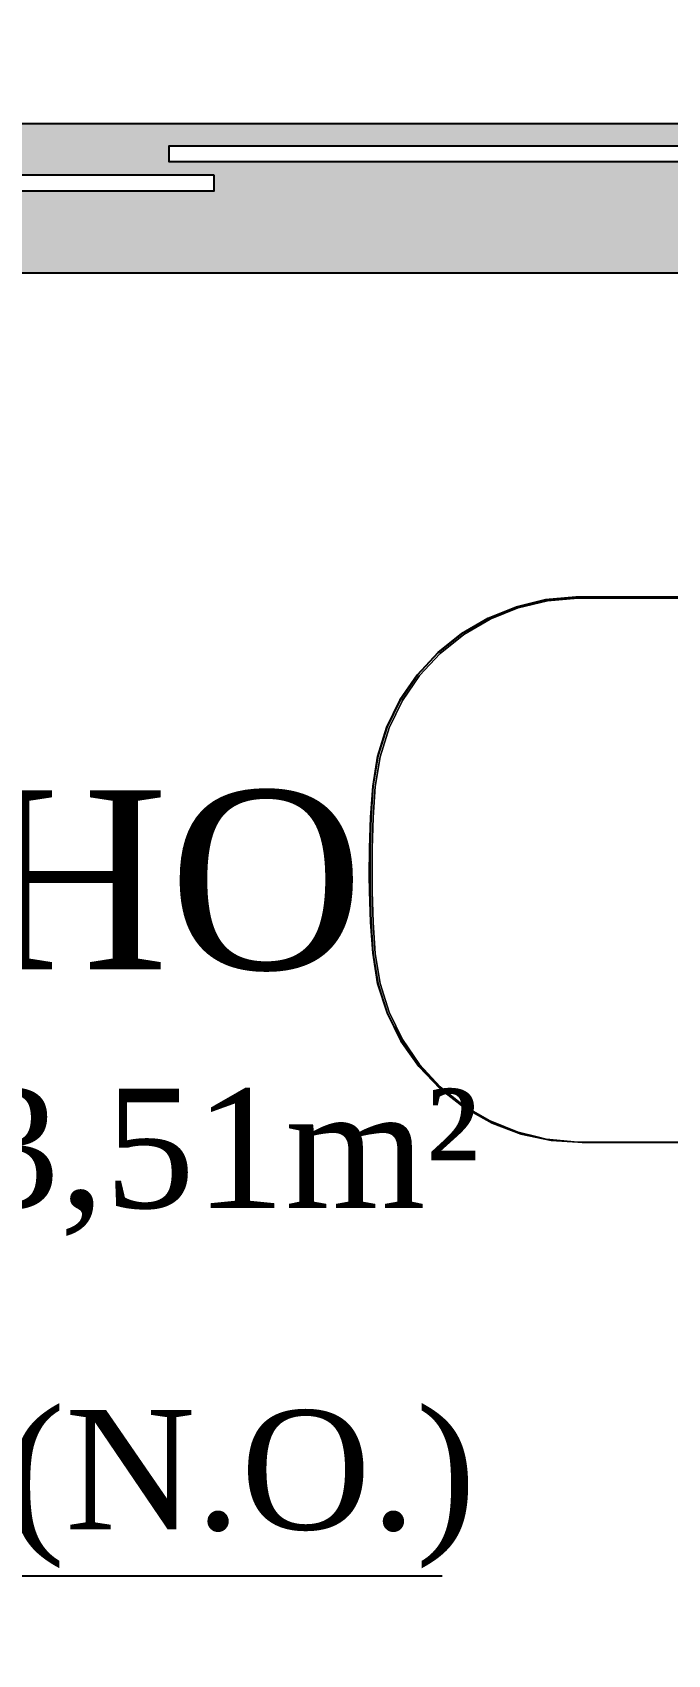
# Model space of a CAD drawing. Header units: millimetres. Extents: x 81693 to 98868, y 6565 to 11437.
# Drawn here: x 83335.1 to 83377.7, y 10723.1 to 10831.8 of the extents above; entities that cross this region are included whole.
import ezdxf

# ---------------------------------------------------------------- set-up
doc = ezdxf.new("R2010")
doc.units = ezdxf.units.MM
for name, color, linetype, lineweight in [('Cotas', 12, 'Continuous', 5), ('Moveis', 1, 'Continuous', 9), ('Parede Baixa', 5, 'Continuous', 50), ('Pisos Externos', 15, 'Continuous', 9)]:
    doc.layers.add(name, color=color, linetype=linetype, lineweight=lineweight)
for name, color, linetype in [('Hachuria - Moveis', 1, 'Continuous'), ('Piso', 55, 'Continuous'), ('PN010', 1, 'Continuous'), ('Portas-Cotas', 2, 'Continuous'), ('Texto', 2, 'Continuous')]:
    doc.layers.add(name, color=color, linetype=linetype)
doc.styles.add('Valéria', font='romantic.ttf', dxfattribs={"height": 10})
doc.dimstyles.new('Cota - 50', dxfattribs={"dimtxt": 10, "dimasz": 5, "dimexe": 10, "dimexo": 20, "dimgap": 5, "dimtad": 1, "dimtxsty": 'Valéria', "dimblk": 'DOT', "dimcen": 0, "dimclrd": 12, "dimclre": 12, "dimclrt": 2, "dimazin": 2, "dimtfac": 1, "dimtix": 1, "dimtmove": 0, "dimatfit": 3, "dimldrblk": 'DOT', "dimfxl": 1, "dimarcsym": 0})

# ---------------------------------------------------------------- blocks, each defined once
blk = doc.blocks.new('gg')
at = {"layer": 'Moveis'}
for p, q in [((49115.97, 7880.28), (49117.95, 7880.76)), ((49117.95, 7880.72), (49115.98, 7880.24)), ((49118.09, 7880.69), (49116.11, 7880.22)), ((49117.95, 7880.76), (49119.98, 7880.94)), ((49117.95, 7880.72), (49119.98, 7880.9)), ((49118.09, 7880.69), (49120.11, 7880.87)), ((49119.98, 7880.94), (49160.34, 7880.94)), ((49119.98, 7880.9), (49160.34, 7880.9)), ((49152.11, 7880.87), (49120.11, 7880.87)), ((49112.32, 7878.49), (49114.08, 7879.52)), ((49112.34, 7878.46), (49114.1, 7879.48)), ((49112.47, 7878.43), (49114.23, 7879.46)), ((49114.08, 7879.52), (49115.97, 7880.28)), ((49114.1, 7879.48), (49115.98, 7880.24)), ((49116.11, 7880.22), (49114.23, 7879.46)), ((49110.73, 7877.22), (49112.32, 7878.49)), ((49112.34, 7878.46), (49110.76, 7877.19)), ((49112.47, 7878.43), (49110.89, 7877.16)), ((49109.34, 7875.72), (49110.73, 7877.22)), ((49109.38, 7875.7), (49110.76, 7877.19)), ((49109.51, 7875.67), (49110.89, 7877.16)), ((49108.19, 7874.04), (49109.34, 7875.72)), ((49109.38, 7875.7), (49108.23, 7874.02)), ((49109.51, 7875.67), (49108.36, 7874)), ((49107.3, 7872.21), (49108.19, 7874.04)), ((49107.34, 7872.19), (49108.23, 7874.02)), ((49108.36, 7874), (49107.47, 7872.17)), ((49106.69, 7870.27), (49107.3, 7872.21)), ((49106.73, 7870.26), (49107.34, 7872.19)), ((49106.86, 7870.23), (49107.47, 7872.17)), ((49106.37, 7868.26), (49106.69, 7870.27)), ((49106.73, 7870.26), (49106.41, 7868.25)), ((49106.86, 7870.23), (49106.54, 7868.23)), ((49106.22, 7866.17), (49106.37, 7868.26)), ((49106.27, 7866.17), (49106.41, 7868.25)), ((49106.4, 7866.15), (49106.54, 7868.23)), ((49106.15, 7864.09), (49106.22, 7866.17)), ((49106.27, 7866.17), (49106.2, 7864.09)), ((49106.33, 7864.07), (49106.4, 7866.15)), ((49106.14, 7862.26), (49106.15, 7864.09)), ((49106.2, 7864.09), (49106.2, 7861.22)), ((49106.33, 7861.2), (49106.33, 7864.07)), ((49106.15, 7861.22), (49106.14, 7862.26)), ((49106.22, 7859.14), (49106.15, 7861.22)), ((49106.2, 7861.22), (49106.27, 7859.14)), ((49106.4, 7859.12), (49106.33, 7861.2)), ((49106.37, 7857.06), (49106.22, 7859.14)), ((49106.27, 7859.14), (49106.41, 7857.06)), ((49106.4, 7859.12), (49106.54, 7857.04)), ((49106.7, 7855.01), (49106.37, 7857.06)), ((49106.74, 7855.02), (49106.41, 7857.06)), ((49106.86, 7855.03), (49106.54, 7857.04)), ((49107.33, 7853.03), (49106.7, 7855.01)), ((49106.74, 7855.02), (49107.37, 7853.04)), ((49106.86, 7855.03), (49107.47, 7853.1)), ((49108.26, 7851.16), (49107.33, 7853.03)), ((49108.3, 7851.19), (49107.37, 7853.04)), ((49107.47, 7853.1), (49108.36, 7851.27)), ((49109.45, 7849.46), (49108.26, 7851.16)), ((49109.48, 7849.49), (49108.3, 7851.19)), ((49109.51, 7849.59), (49108.36, 7851.27)), ((49110.88, 7847.95), (49109.45, 7849.46)), ((49109.48, 7849.49), (49110.91, 7847.99)), ((49109.51, 7849.59), (49110.89, 7848.1)), ((49112.53, 7846.68), (49110.88, 7847.95)), ((49112.47, 7846.83), (49110.89, 7848.1)), ((49112.55, 7846.71), (49110.91, 7847.99)), ((49112.47, 7846.83), (49114.23, 7845.81)), ((49114.34, 7845.66), (49112.53, 7846.68)), ((49112.55, 7846.71), (49114.36, 7845.7)), ((49114.23, 7845.81), (49116.11, 7845.05)), ((49116.29, 7844.93), (49114.34, 7845.66)), ((49116.11, 7845.05), (49114.36, 7845.7)), ((49117.38, 7844.74), (49116.11, 7845.05)), ((49116.3, 7844.97), (49116.11, 7845.05)), ((49118.32, 7844.5), (49116.29, 7844.93)), ((49117.38, 7844.74), (49116.3, 7844.97)), ((49118.09, 7844.57), (49117.38, 7844.74)), ((49118.09, 7844.57), (49118.24, 7844.56)), ((49118.33, 7844.54), (49118.24, 7844.56)), ((49118.24, 7844.56), (49118.71, 7844.52)), ((49120.11, 7844.39), (49118.32, 7844.5)), ((49118.33, 7844.54), (49118.71, 7844.52)), ((49118.71, 7844.52), (49120.11, 7844.39)), ((49120.11, 7844.39), (49151.75, 7844.39)), ((49120.4, 7844.37), (49120.11, 7844.39)), ((49120.4, 7844.37), (49160.34, 7844.37))]:
    blk.add_line(p, q, dxfattribs=at)
for points, invisible_edges in [([(49109.32, 7901.11), (49109.34, 7875.72), (49108.19, 7874.04)], 13), ([(49109.32, 7901.11), (49109.34, 7875.72), (49108.19, 7874.04)], 13), ([(49109.32, 7901.11), (49109.34, 7875.72), (49108.19, 7874.04)], 13), ([(49109.32, 7901.11), (49109.34, 7875.72), (49108.19, 7874.04)], 13), ([(49109.32, 7901.11), (49109.34, 7875.72), (49108.19, 7874.04)], 13), ([(49109.34, 7875.72), (49109.75, 7901.11), (49110.73, 7877.22)], 3), ([(49109.34, 7875.72), (49109.75, 7901.11), (49110.73, 7877.22)], 3), ([(49109.34, 7875.72), (49109.75, 7901.11), (49110.73, 7877.22)], 3), ([(49109.34, 7875.72), (49109.75, 7901.11), (49110.73, 7877.22)], 3), ([(49109.34, 7875.72), (49109.75, 7901.11), (49110.73, 7877.22)], 3), ([(49110.73, 7877.22), (49111.25, 7901.51), (49112.32, 7878.49)], 3), ([(49110.73, 7877.22), (49111.25, 7901.51), (49112.32, 7878.49)], 3), ([(49110.73, 7877.22), (49111.25, 7901.51), (49112.32, 7878.49)], 3), ([(49110.73, 7877.22), (49111.25, 7901.51), (49112.32, 7878.49)], 3), ([(49110.73, 7877.22), (49111.25, 7901.51), (49112.32, 7878.49)], 3), ([(49111.25, 7901.55), (49117.95, 7880.76), (49115.97, 7880.28)], 13), ([(49111.25, 7901.55), (49115.97, 7880.28), (49114.08, 7879.52)], 13), ([(49111.25, 7901.55), (49114.08, 7879.52), (49112.32, 7878.49)], 13), ([(49111.25, 7901.55), (49117.95, 7880.76), (49115.97, 7880.28)], 13), ([(49111.25, 7901.55), (49115.97, 7880.28), (49114.08, 7879.52)], 13), ([(49111.25, 7901.55), (49114.08, 7879.52), (49112.32, 7878.49)], 13), ([(49111.25, 7901.55), (49117.95, 7880.76), (49115.97, 7880.28)], 13), ([(49111.25, 7901.55), (49115.97, 7880.28), (49114.08, 7879.52)], 13), ([(49111.25, 7901.55), (49114.08, 7879.52), (49112.32, 7878.49)], 13), ([(49111.25, 7901.55), (49117.95, 7880.76), (49115.97, 7880.28)], 13), ([(49111.25, 7901.55), (49115.97, 7880.28), (49114.08, 7879.52)], 13), ([(49111.25, 7901.55), (49114.08, 7879.52), (49112.32, 7878.49)], 13), ([(49111.25, 7901.55), (49117.95, 7880.76), (49115.97, 7880.28)], 13), ([(49111.25, 7901.55), (49115.97, 7880.28), (49114.08, 7879.52)], 13), ([(49111.25, 7901.55), (49114.08, 7879.52), (49112.32, 7878.49)], 13), ([(49118.63, 7901.12), (49119.98, 7880.94), (49117.95, 7880.76)], 13), ([(49118.63, 7901.12), (49119.98, 7880.94), (49117.95, 7880.76)], 13), ([(49118.63, 7901.12), (49119.98, 7880.94), (49117.95, 7880.76)], 13), ([(49118.63, 7901.12), (49119.98, 7880.94), (49117.95, 7880.76)], 13), ([(49118.63, 7901.12), (49119.98, 7880.94), (49117.95, 7880.76)], 13), ([(49106.08, 7900.91), (49106.15, 7864.09), (49106.14, 7862.26)], 13), ([(49106.08, 7900.91), (49106.15, 7864.09), (49106.14, 7862.26)], 13), ([(49106.08, 7900.91), (49106.15, 7864.09), (49106.14, 7862.26)], 13), ([(49106.08, 7900.91), (49106.15, 7864.09), (49106.14, 7862.26)], 13), ([(49106.08, 7900.91), (49106.15, 7864.09), (49106.14, 7862.26)], 13), ([(49106.16, 7900.9), (49106.22, 7866.17), (49106.15, 7864.09)], 13), ([(49106.16, 7900.9), (49106.22, 7866.17), (49106.15, 7864.09)], 13), ([(49106.16, 7900.9), (49106.22, 7866.17), (49106.15, 7864.09)], 13), ([(49106.16, 7900.9), (49106.22, 7866.17), (49106.15, 7864.09)], 13), ([(49106.16, 7900.9), (49106.22, 7866.17), (49106.15, 7864.09)], 13), ([(49106.31, 7900.88), (49106.37, 7868.26), (49106.22, 7866.17)], 13), ([(49106.31, 7900.88), (49106.37, 7868.26), (49106.22, 7866.17)], 13), ([(49106.31, 7900.88), (49106.37, 7868.26), (49106.22, 7866.17)], 13), ([(49106.31, 7900.88), (49106.37, 7868.26), (49106.22, 7866.17)], 13), ([(49106.31, 7900.88), (49106.37, 7868.26), (49106.22, 7866.17)], 13), ([(49106.62, 7900.84), (49106.69, 7870.27), (49106.37, 7868.26)], 13), ([(49106.62, 7900.84), (49106.69, 7870.27), (49106.37, 7868.26)], 13), ([(49106.62, 7900.84), (49106.69, 7870.27), (49106.37, 7868.26)], 13), ([(49106.62, 7900.84), (49106.69, 7870.27), (49106.37, 7868.26)], 13), ([(49106.62, 7900.84), (49106.69, 7870.27), (49106.37, 7868.26)], 13), ([(49107.24, 7900.79), (49107.3, 7872.21), (49106.69, 7870.27)], 13), ([(49107.24, 7900.79), (49107.3, 7872.21), (49106.69, 7870.27)], 13), ([(49107.24, 7900.79), (49107.3, 7872.21), (49106.69, 7870.27)], 13), ([(49107.24, 7900.79), (49107.3, 7872.21), (49106.69, 7870.27)], 13), ([(49107.24, 7900.79), (49107.3, 7872.21), (49106.69, 7870.27)], 13), ([(49108.16, 7900.76), (49108.19, 7874.04), (49107.3, 7872.21)], 13), ([(49108.16, 7900.76), (49108.19, 7874.04), (49107.3, 7872.21)], 13), ([(49108.16, 7900.76), (49108.19, 7874.04), (49107.3, 7872.21)], 13), ([(49108.16, 7900.76), (49108.19, 7874.04), (49107.3, 7872.21)], 13), ([(49108.16, 7900.76), (49108.19, 7874.04), (49107.3, 7872.21)], 13), ([(49159.24, 7882.05), (49160.34, 7880.94), (49119.98, 7880.94)], 13), ([(49159.24, 7882.05), (49160.34, 7880.94), (49119.98, 7880.94)], 13), ([(49159.24, 7882.05), (49160.34, 7880.94), (49119.98, 7880.94)], 13), ([(49159.24, 7882.05), (49160.34, 7880.94), (49119.98, 7880.94)], 13), ([(49159.24, 7882.05), (49160.34, 7880.94), (49119.98, 7880.94)], 13), ([(49117.95, 7880.76), (49115.98, 7880.24), (49115.97, 7880.28)], 3), ([(49117.95, 7880.76), (49117.95, 7880.72), (49115.98, 7880.24)], 13), ([(49117.95, 7880.72), (49116.11, 7880.22), (49115.98, 7880.24)], 3), ([(49117.95, 7880.72), (49118.09, 7880.69), (49116.11, 7880.22)], 13), ([(49118.09, 7880.69), (49118.09, 7844.57), (49116.11, 7880.22)], 3), ([(49119.98, 7880.94), (49119.98, 7880.9), (49117.95, 7880.72)], 13), ([(49119.98, 7880.94), (49117.95, 7880.72), (49117.95, 7880.76)], 3), ([(49119.98, 7880.9), (49118.09, 7880.69), (49117.95, 7880.72)], 3), ([(49119.98, 7880.9), (49120.11, 7880.87), (49118.09, 7880.69)], 13), ([(49120.11, 7880.87), (49120.11, 7844.39), (49118.09, 7880.69)], 3), ([(49118.09, 7880.69), (49120.11, 7844.39), (49118.71, 7844.52)], 13), ([(49118.09, 7880.69), (49118.71, 7844.52), (49118.24, 7844.56)], 13), ([(49118.09, 7880.69), (49118.24, 7844.56), (49118.09, 7844.57)], 13), ([(49160.34, 7880.94), (49119.98, 7880.9), (49119.98, 7880.94)], 3), ([(49160.34, 7880.9), (49152.11, 7880.87), (49119.98, 7880.9)], 3), ([(49119.98, 7880.9), (49152.11, 7880.87), (49120.11, 7880.87)], 13), ([(49152.11, 7880.87), (49151.99, 7844.57), (49120.11, 7880.87)], 3), ([(49120.11, 7880.87), (49151.99, 7844.57), (49151.78, 7844.42)], 13), ([(49120.11, 7880.87), (49151.78, 7844.42), (49151.75, 7844.39)], 13), ([(49120.11, 7880.87), (49151.75, 7844.39), (49120.11, 7844.39)], 13), ([(49114.08, 7879.52), (49112.34, 7878.46), (49112.32, 7878.49)], 3), ([(49114.08, 7879.52), (49114.1, 7879.48), (49112.34, 7878.46)], 13), ([(49114.1, 7879.48), (49112.47, 7878.43), (49112.34, 7878.46)], 3), ([(49114.1, 7879.48), (49114.23, 7879.46), (49112.47, 7878.43)], 13), ([(49114.23, 7879.46), (49114.23, 7845.81), (49112.47, 7878.43)], 3), ([(49115.97, 7880.28), (49114.1, 7879.48), (49114.08, 7879.52)], 3), ([(49115.97, 7880.28), (49115.98, 7880.24), (49114.1, 7879.48)], 13), ([(49115.98, 7880.24), (49114.23, 7879.46), (49114.1, 7879.48)], 3), ([(49115.98, 7880.24), (49116.11, 7880.22), (49114.23, 7879.46)], 13), ([(49116.11, 7880.22), (49116.11, 7845.05), (49114.23, 7879.46)], 3), ([(49114.23, 7879.46), (49116.11, 7845.05), (49114.23, 7845.81)], 13), ([(49116.11, 7880.22), (49118.09, 7844.57), (49117.38, 7844.74)], 13), ([(49116.11, 7880.22), (49117.38, 7844.74), (49116.11, 7845.05)], 13), ([(49112.32, 7878.49), (49110.76, 7877.19), (49110.73, 7877.22)], 3), ([(49112.32, 7878.49), (49112.34, 7878.46), (49110.76, 7877.19)], 13), ([(49112.34, 7878.46), (49110.89, 7877.16), (49110.76, 7877.19)], 3), ([(49112.34, 7878.46), (49112.47, 7878.43), (49110.89, 7877.16)], 13), ([(49112.47, 7878.43), (49112.47, 7846.83), (49110.89, 7877.16)], 3), ([(49112.47, 7878.43), (49114.23, 7845.81), (49112.47, 7846.83)], 13), ([(49110.73, 7877.22), (49109.38, 7875.7), (49109.34, 7875.72)], 3), ([(49110.73, 7877.22), (49110.76, 7877.19), (49109.38, 7875.7)], 13), ([(49110.76, 7877.19), (49109.51, 7875.67), (49109.38, 7875.7)], 3), ([(49110.76, 7877.19), (49110.89, 7877.16), (49109.51, 7875.67)], 13), ([(49110.89, 7877.16), (49110.89, 7848.1), (49109.51, 7875.67)], 3), ([(49110.89, 7877.16), (49112.47, 7846.83), (49110.89, 7848.1)], 13), ([(49109.34, 7875.72), (49108.23, 7874.02), (49108.19, 7874.04)], 3), ([(49109.34, 7875.72), (49109.38, 7875.7), (49108.23, 7874.02)], 13), ([(49109.38, 7875.7), (49108.36, 7874), (49108.23, 7874.02)], 3), ([(49109.38, 7875.7), (49109.51, 7875.67), (49108.36, 7874)], 13), ([(49109.51, 7875.67), (49109.51, 7849.59), (49108.36, 7874)], 3), ([(49109.51, 7875.67), (49110.89, 7848.1), (49109.51, 7849.59)], 13), ([(49108.19, 7874.04), (49107.34, 7872.19), (49107.3, 7872.21)], 3), ([(49108.19, 7874.04), (49108.23, 7874.02), (49107.34, 7872.19)], 13), ([(49108.23, 7874.02), (49107.47, 7872.17), (49107.34, 7872.19)], 3), ([(49108.23, 7874.02), (49108.36, 7874), (49107.47, 7872.17)], 13), ([(49108.36, 7874), (49108.36, 7851.27), (49107.47, 7872.17)], 3), ([(49108.36, 7874), (49109.51, 7849.59), (49108.36, 7851.27)], 13), ([(49107.3, 7872.21), (49106.73, 7870.26), (49106.69, 7870.27)], 3), ([(49107.3, 7872.21), (49107.34, 7872.19), (49106.73, 7870.26)], 13), ([(49107.34, 7872.19), (49106.86, 7870.23), (49106.73, 7870.26)], 3), ([(49107.34, 7872.19), (49107.47, 7872.17), (49106.86, 7870.23)], 13), ([(49107.47, 7872.17), (49107.47, 7853.1), (49106.86, 7870.23)], 3), ([(49107.47, 7872.17), (49108.36, 7851.27), (49107.47, 7853.1)], 13), ([(49106.69, 7870.27), (49106.41, 7868.25), (49106.37, 7868.26)], 3), ([(49106.69, 7870.27), (49106.73, 7870.26), (49106.41, 7868.25)], 13), ([(49106.73, 7870.26), (49106.54, 7868.23), (49106.41, 7868.25)], 3), ([(49106.73, 7870.26), (49106.86, 7870.23), (49106.54, 7868.23)], 13), ([(49106.86, 7870.23), (49106.86, 7855.03), (49106.54, 7868.23)], 3), ([(49106.86, 7870.23), (49107.47, 7853.1), (49106.86, 7855.03)], 13), ([(49106.37, 7868.26), (49106.27, 7866.17), (49106.22, 7866.17)], 3), ([(49106.37, 7868.26), (49106.41, 7868.25), (49106.27, 7866.17)], 13), ([(49106.41, 7868.25), (49106.4, 7866.15), (49106.27, 7866.17)], 3), ([(49106.41, 7868.25), (49106.54, 7868.23), (49106.4, 7866.15)], 13), ([(49106.54, 7868.23), (49106.54, 7857.04), (49106.4, 7866.15)], 3), ([(49106.54, 7868.23), (49106.86, 7855.03), (49106.54, 7857.04)], 13), ([(49106.22, 7866.17), (49106.2, 7864.09), (49106.15, 7864.09)], 3), ([(49106.22, 7866.17), (49106.27, 7866.17), (49106.2, 7864.09)], 13), ([(49106.27, 7866.17), (49106.27, 7859.14), (49106.2, 7864.09)], 3), ([(49106.27, 7866.17), (49106.4, 7866.15), (49106.33, 7864.07)], 13), ([(49106.4, 7866.15), (49106.4, 7859.12), (49106.33, 7861.2)], 13), ([(49106.4, 7866.15), (49106.33, 7861.2), (49106.33, 7864.07)], 1), ([(49106.4, 7866.15), (49106.54, 7857.04), (49106.4, 7859.12)], 13), ([(49106.15, 7864.09), (49106.15, 7861.22), (49106.14, 7862.26)], 1), ([(49106.15, 7864.09), (49106.2, 7864.09), (49106.2, 7861.22)], 13), ([(49106.2, 7864.09), (49106.27, 7859.14), (49106.2, 7861.22)], 1), ([(49106.33, 7861.2), (49106.27, 7859.14), (49106.33, 7864.07)], 3), ([(49106.15, 7861.22), (49085.74, 7812.05), (49106.14, 7862.26)], 3), ([(49106.15, 7861.22), (49085.74, 7812.05), (49106.14, 7862.26)], 3), ([(49106.15, 7861.22), (49085.74, 7812.05), (49106.14, 7862.26)], 3), ([(49106.15, 7861.22), (49085.74, 7812.05), (49106.14, 7862.26)], 3), ([(49106.15, 7861.22), (49085.74, 7812.05), (49106.14, 7862.26)], 3), ([(49106.22, 7859.14), (49085.74, 7812.05), (49106.15, 7861.22)], 3), ([(49106.22, 7859.14), (49085.74, 7812.05), (49106.15, 7861.22)], 3), ([(49106.22, 7859.14), (49085.74, 7812.05), (49106.15, 7861.22)], 3), ([(49106.22, 7859.14), (49085.74, 7812.05), (49106.15, 7861.22)], 3), ([(49106.22, 7859.14), (49085.74, 7812.05), (49106.15, 7861.22)], 3), ([(49106.2, 7861.22), (49106.22, 7859.14), (49106.15, 7861.22)], 13), ([(49106.27, 7859.14), (49106.22, 7859.14), (49106.2, 7861.22)], 3), ([(49106.4, 7859.12), (49106.27, 7859.14), (49106.33, 7861.2)], 3), ([(49106.37, 7857.06), (49085.74, 7812.05), (49106.22, 7859.14)], 3), ([(49106.37, 7857.06), (49085.74, 7812.05), (49106.22, 7859.14)], 3), ([(49106.37, 7857.06), (49085.74, 7812.05), (49106.22, 7859.14)], 3), ([(49106.37, 7857.06), (49085.74, 7812.05), (49106.22, 7859.14)], 3), ([(49106.37, 7857.06), (49085.74, 7812.05), (49106.22, 7859.14)], 3), ([(49106.27, 7859.14), (49106.37, 7857.06), (49106.22, 7859.14)], 13), ([(49106.41, 7857.06), (49106.37, 7857.06), (49106.27, 7859.14)], 3), ([(49106.4, 7859.12), (49106.41, 7857.06), (49106.27, 7859.14)], 13), ([(49106.54, 7857.04), (49106.41, 7857.06), (49106.4, 7859.12)], 3), ([(49106.7, 7855.01), (49085.74, 7812.05), (49106.37, 7857.06)], 3), ([(49106.7, 7855.01), (49085.74, 7812.05), (49106.37, 7857.06)], 3), ([(49106.7, 7855.01), (49085.74, 7812.05), (49106.37, 7857.06)], 3), ([(49106.7, 7855.01), (49085.74, 7812.05), (49106.37, 7857.06)], 3), ([(49106.7, 7855.01), (49085.74, 7812.05), (49106.37, 7857.06)], 3), ([(49106.41, 7857.06), (49106.7, 7855.01), (49106.37, 7857.06)], 13), ([(49106.74, 7855.02), (49106.7, 7855.01), (49106.41, 7857.06)], 3), ([(49106.54, 7857.04), (49106.74, 7855.02), (49106.41, 7857.06)], 13), ([(49106.86, 7855.03), (49106.74, 7855.02), (49106.54, 7857.04)], 3), ([(49107.33, 7853.03), (49085.74, 7812.05), (49106.7, 7855.01)], 3), ([(49107.33, 7853.03), (49085.74, 7812.05), (49106.7, 7855.01)], 3), ([(49107.33, 7853.03), (49085.74, 7812.05), (49106.7, 7855.01)], 3), ([(49107.33, 7853.03), (49085.74, 7812.05), (49106.7, 7855.01)], 3), ([(49107.33, 7853.03), (49085.74, 7812.05), (49106.7, 7855.01)], 3), ([(49106.74, 7855.02), (49107.33, 7853.03), (49106.7, 7855.01)], 13), ([(49106.86, 7855.03), (49107.37, 7853.04), (49106.74, 7855.02)], 13), ([(49107.37, 7853.04), (49107.33, 7853.03), (49106.74, 7855.02)], 3), ([(49107.47, 7853.1), (49107.37, 7853.04), (49106.86, 7855.03)], 3), ([(49108.26, 7851.16), (49085.74, 7812.05), (49107.33, 7853.03)], 3), ([(49108.26, 7851.16), (49085.74, 7812.05), (49107.33, 7853.03)], 3), ([(49108.26, 7851.16), (49085.74, 7812.05), (49107.33, 7853.03)], 3), ([(49108.26, 7851.16), (49085.74, 7812.05), (49107.33, 7853.03)], 3), ([(49108.26, 7851.16), (49085.74, 7812.05), (49107.33, 7853.03)], 3), ([(49107.37, 7853.04), (49108.26, 7851.16), (49107.33, 7853.03)], 13), ([(49107.47, 7853.1), (49108.3, 7851.19), (49107.37, 7853.04)], 13), ([(49108.3, 7851.19), (49108.26, 7851.16), (49107.37, 7853.04)], 3), ([(49108.36, 7851.27), (49108.3, 7851.19), (49107.47, 7853.1)], 3), ([(49109.45, 7849.46), (49085.74, 7812.05), (49108.26, 7851.16)], 3), ([(49109.45, 7849.46), (49085.74, 7812.05), (49108.26, 7851.16)], 3), ([(49109.45, 7849.46), (49085.74, 7812.05), (49108.26, 7851.16)], 3), ([(49109.45, 7849.46), (49085.74, 7812.05), (49108.26, 7851.16)], 3), ([(49109.45, 7849.46), (49085.74, 7812.05), (49108.26, 7851.16)], 3), ([(49108.3, 7851.19), (49109.45, 7849.46), (49108.26, 7851.16)], 13), ([(49108.36, 7851.27), (49109.48, 7849.49), (49108.3, 7851.19)], 13), ([(49109.48, 7849.49), (49109.45, 7849.46), (49108.3, 7851.19)], 3), ([(49109.51, 7849.59), (49109.48, 7849.49), (49108.36, 7851.27)], 3), ([(49110.88, 7847.95), (49085.74, 7812.05), (49109.45, 7849.46)], 3), ([(49110.88, 7847.95), (49085.74, 7812.05), (49109.45, 7849.46)], 3), ([(49110.88, 7847.95), (49085.74, 7812.05), (49109.45, 7849.46)], 3), ([(49110.88, 7847.95), (49085.74, 7812.05), (49109.45, 7849.46)], 3), ([(49110.88, 7847.95), (49085.74, 7812.05), (49109.45, 7849.46)], 3), ([(49109.48, 7849.49), (49110.88, 7847.95), (49109.45, 7849.46)], 13), ([(49110.89, 7848.1), (49109.48, 7849.49), (49109.51, 7849.59)], 3), ([(49110.91, 7847.99), (49110.88, 7847.95), (49109.48, 7849.49)], 3), ([(49110.89, 7848.1), (49110.91, 7847.99), (49109.48, 7849.49)], 13), ([(49112.53, 7846.68), (49085.74, 7812.05), (49110.88, 7847.95)], 3), ([(49112.53, 7846.68), (49085.74, 7812.05), (49110.88, 7847.95)], 3), ([(49112.53, 7846.68), (49085.74, 7812.05), (49110.88, 7847.95)], 3), ([(49112.53, 7846.68), (49085.74, 7812.05), (49110.88, 7847.95)], 3), ([(49112.53, 7846.68), (49085.74, 7812.05), (49110.88, 7847.95)], 3), ([(49110.91, 7847.99), (49112.53, 7846.68), (49110.88, 7847.95)], 13), ([(49112.47, 7846.83), (49110.91, 7847.99), (49110.89, 7848.1)], 3), ([(49112.55, 7846.71), (49112.53, 7846.68), (49110.91, 7847.99)], 3), ([(49112.47, 7846.83), (49112.55, 7846.71), (49110.91, 7847.99)], 13), ([(49114.34, 7845.66), (49085.74, 7812.05), (49112.53, 7846.68)], 3), ([(49114.34, 7845.66), (49085.74, 7812.05), (49112.53, 7846.68)], 3), ([(49114.34, 7845.66), (49085.74, 7812.05), (49112.53, 7846.68)], 3), ([(49114.34, 7845.66), (49085.74, 7812.05), (49112.53, 7846.68)], 3), ([(49114.34, 7845.66), (49085.74, 7812.05), (49112.53, 7846.68)], 3), ([(49114.23, 7845.81), (49112.55, 7846.71), (49112.47, 7846.83)], 3), ([(49112.55, 7846.71), (49114.34, 7845.66), (49112.53, 7846.68)], 13), ([(49114.36, 7845.7), (49114.34, 7845.66), (49112.55, 7846.71)], 3), ([(49114.23, 7845.81), (49114.36, 7845.7), (49112.55, 7846.71)], 13), ([(49116.29, 7844.93), (49085.74, 7812.05), (49114.34, 7845.66)], 3), ([(49116.29, 7844.93), (49085.74, 7812.05), (49114.34, 7845.66)], 3), ([(49116.29, 7844.93), (49085.74, 7812.05), (49114.34, 7845.66)], 3), ([(49116.29, 7844.93), (49085.74, 7812.05), (49114.34, 7845.66)], 3), ([(49116.29, 7844.93), (49085.74, 7812.05), (49114.34, 7845.66)], 3), ([(49114.36, 7845.7), (49114.23, 7845.81), (49116.11, 7845.05)], 1), ([(49116.11, 7845.05), (49114.34, 7845.66), (49114.36, 7845.7)], 3), ([(49116.11, 7845.05), (49116.29, 7844.93), (49114.34, 7845.66)], 13), ([(49118.32, 7844.5), (49085.74, 7812.05), (49116.29, 7844.93)], 3), ([(49118.32, 7844.5), (49085.74, 7812.05), (49116.29, 7844.93)], 3), ([(49118.32, 7844.5), (49085.74, 7812.05), (49116.29, 7844.93)], 3), ([(49118.32, 7844.5), (49085.74, 7812.05), (49116.29, 7844.93)], 3), ([(49118.32, 7844.5), (49085.74, 7812.05), (49116.29, 7844.93)], 3), ([(49120.11, 7844.39), (49085.74, 7812.05), (49118.32, 7844.5)], 3), ([(49120.11, 7844.39), (49085.74, 7812.05), (49118.32, 7844.5)], 3), ([(49120.11, 7844.39), (49085.74, 7812.05), (49118.32, 7844.5)], 3), ([(49120.11, 7844.39), (49085.74, 7812.05), (49118.32, 7844.5)], 3), ([(49120.11, 7844.39), (49085.74, 7812.05), (49118.32, 7844.5)], 3), ([(49116.3, 7844.97), (49116.29, 7844.93), (49116.11, 7845.05)], 3), ([(49117.38, 7844.74), (49116.29, 7844.93), (49116.3, 7844.97)], 3), ([(49118.09, 7844.57), (49118.32, 7844.5), (49116.29, 7844.93)], 13), ([(49118.09, 7844.57), (49116.29, 7844.93), (49117.38, 7844.74)], 3), ([(49118.24, 7844.56), (49118.32, 7844.5), (49118.09, 7844.57)], 3), ([(49118.33, 7844.54), (49118.32, 7844.5), (49118.24, 7844.56)], 3), ([(49118.71, 7844.52), (49118.32, 7844.5), (49118.33, 7844.54)], 3), ([(49118.32, 7844.5), (49118.71, 7844.52), (49120.11, 7844.39)], 1), ([(49120.4, 7844.37), (49085.74, 7812.05), (49120.11, 7844.39)], 3), ([(49120.4, 7844.37), (49085.74, 7812.05), (49120.11, 7844.39)], 3), ([(49120.4, 7844.37), (49085.74, 7812.05), (49120.11, 7844.39)], 3), ([(49120.4, 7844.37), (49085.74, 7812.05), (49120.11, 7844.39)], 3), ([(49120.4, 7844.37), (49085.74, 7812.05), (49120.11, 7844.39)], 3), ([(49160.34, 7844.37), (49085.74, 7812.05), (49120.4, 7844.37)], 3), ([(49160.34, 7844.37), (49085.74, 7812.05), (49120.4, 7844.37)], 3), ([(49160.34, 7844.37), (49085.74, 7812.05), (49120.4, 7844.37)], 3), ([(49160.34, 7844.37), (49085.74, 7812.05), (49120.4, 7844.37)], 3), ([(49160.34, 7844.37), (49085.74, 7812.05), (49120.4, 7844.37)], 3), ([(49151.75, 7844.39), (49120.4, 7844.37), (49120.11, 7844.39)], 1), ([(49151.75, 7844.39), (49160.34, 7844.37), (49120.4, 7844.37)], 13)]:
    blk.add_3dface(points, dxfattribs=dict(at, invisible_edges=invisible_edges))
blk.add_3dface([(49116.11, 7845.05), (49117.38, 7844.74), (49116.3, 7844.97)], dxfattribs=at)
blk = doc.blocks.new('u')
at = {"layer": 'Moveis', "invisible_edges": 3}
for points in [[(12556.06, 3322.43), (12633.55, 3335.55), (12556.09, 3322.4)], [(12556.06, 3322.43), (12633.55, 3335.55), (12556.09, 3322.4)], [(12556.06, 3322.43), (12633.55, 3335.55), (12556.09, 3322.4)], [(12556.06, 3322.43), (12633.55, 3335.55), (12556.09, 3322.4)], [(12556.06, 3322.43), (12633.55, 3335.55), (12556.09, 3322.4)], [(12556.09, 3322.4), (12633.55, 3335.55), (12556.23, 3322.31)], [(12556.09, 3322.4), (12633.55, 3335.55), (12556.23, 3322.31)], [(12556.09, 3322.4), (12633.55, 3335.55), (12556.23, 3322.31)], [(12556.09, 3322.4), (12633.55, 3335.55), (12556.23, 3322.31)], [(12556.09, 3322.4), (12633.55, 3335.55), (12556.23, 3322.31)], [(12556.23, 3322.31), (12633.55, 3335.55), (12556.26, 3322.28)], [(12556.23, 3322.31), (12633.55, 3335.55), (12556.26, 3322.28)], [(12556.23, 3322.31), (12633.55, 3335.55), (12556.26, 3322.28)], [(12556.23, 3322.31), (12633.55, 3335.55), (12556.26, 3322.28)], [(12556.23, 3322.31), (12633.55, 3335.55), (12556.26, 3322.28)], [(12556.26, 3322.28), (12633.55, 3335.55), (12556.36, 3322.19)], [(12556.26, 3322.28), (12633.55, 3335.55), (12556.36, 3322.19)], [(12556.26, 3322.28), (12633.55, 3335.55), (12556.36, 3322.19)], [(12556.26, 3322.28), (12633.55, 3335.55), (12556.36, 3322.19)], [(12556.26, 3322.28), (12633.55, 3335.55), (12556.36, 3322.19)], [(12556.36, 3322.19), (12633.55, 3335.55), (12556.38, 3322.17)], [(12556.36, 3322.19), (12633.55, 3335.55), (12556.38, 3322.17)], [(12556.36, 3322.19), (12633.55, 3335.55), (12556.38, 3322.17)], [(12556.36, 3322.19), (12633.55, 3335.55), (12556.38, 3322.17)], [(12556.36, 3322.19), (12633.55, 3335.55), (12556.38, 3322.17)], [(12556.38, 3322.17), (12633.55, 3335.55), (12556.49, 3322.03)], [(12556.38, 3322.17), (12633.55, 3335.55), (12556.49, 3322.03)], [(12556.38, 3322.17), (12633.55, 3335.55), (12556.49, 3322.03)], [(12556.38, 3322.17), (12633.55, 3335.55), (12556.49, 3322.03)], [(12556.38, 3322.17), (12633.55, 3335.55), (12556.49, 3322.03)], [(12556.49, 3322.03), (12633.55, 3335.55), (12556.59, 3321.88)], [(12556.49, 3322.03), (12633.55, 3335.55), (12556.59, 3321.88)], [(12556.49, 3322.03), (12633.55, 3335.55), (12556.59, 3321.88)], [(12556.49, 3322.03), (12633.55, 3335.55), (12556.59, 3321.88)], [(12556.49, 3322.03), (12633.55, 3335.55), (12556.59, 3321.88)], [(12556.59, 3321.88), (12633.55, 3335.55), (12556.6, 3321.85)], [(12556.59, 3321.88), (12633.55, 3335.55), (12556.6, 3321.85)], [(12556.59, 3321.88), (12633.55, 3335.55), (12556.6, 3321.85)], [(12556.59, 3321.88), (12633.55, 3335.55), (12556.6, 3321.85)], [(12556.59, 3321.88), (12633.55, 3335.55), (12556.6, 3321.85)], [(12556.6, 3321.85), (12633.55, 3335.55), (12556.68, 3321.7)], [(12556.6, 3321.85), (12633.55, 3335.55), (12556.68, 3321.7)], [(12556.6, 3321.85), (12633.55, 3335.55), (12556.68, 3321.7)], [(12556.6, 3321.85), (12633.55, 3335.55), (12556.68, 3321.7)], [(12556.6, 3321.85), (12633.55, 3335.55), (12556.68, 3321.7)], [(12556.68, 3321.7), (12633.55, 3335.55), (12556.68, 3321.68)], [(12556.68, 3321.68), (12633.55, 3335.55), (12556.75, 3321.5)], [(12556.68, 3321.7), (12633.55, 3335.55), (12556.68, 3321.68)], [(12556.68, 3321.68), (12633.55, 3335.55), (12556.75, 3321.5)], [(12556.68, 3321.7), (12633.55, 3335.55), (12556.68, 3321.68)], [(12556.68, 3321.68), (12633.55, 3335.55), (12556.75, 3321.5)], [(12556.68, 3321.7), (12633.55, 3335.55), (12556.68, 3321.68)], [(12556.68, 3321.68), (12633.55, 3335.55), (12556.75, 3321.5)], [(12556.68, 3321.7), (12633.55, 3335.55), (12556.68, 3321.68)], [(12556.68, 3321.68), (12633.55, 3335.55), (12556.75, 3321.5)], [(12556.75, 3321.5), (12633.55, 3335.55), (12556.8, 3321.31)], [(12556.75, 3321.5), (12633.55, 3335.55), (12556.8, 3321.31)], [(12556.75, 3321.5), (12633.55, 3335.55), (12556.8, 3321.31)], [(12556.75, 3321.5), (12633.55, 3335.55), (12556.8, 3321.31)], [(12556.75, 3321.5), (12633.55, 3335.55), (12556.8, 3321.31)], [(12556.8, 3321.31), (12633.55, 3335.55), (12556.82, 3321.11)], [(12556.8, 3321.31), (12633.55, 3335.55), (12556.82, 3321.11)], [(12556.8, 3321.31), (12633.55, 3335.55), (12556.82, 3321.11)], [(12556.8, 3321.31), (12633.55, 3335.55), (12556.82, 3321.11)], [(12556.8, 3321.31), (12633.55, 3335.55), (12556.82, 3321.11)], [(12556.82, 3321.11), (12633.55, 3335.55), (12556.83, 3320.92)], [(12556.82, 3321.11), (12633.55, 3335.55), (12556.83, 3320.92)], [(12556.82, 3321.11), (12633.55, 3335.55), (12556.83, 3320.92)], [(12556.82, 3321.11), (12633.55, 3335.55), (12556.83, 3320.92)], [(12556.82, 3321.11), (12633.55, 3335.55), (12556.83, 3320.92)], [(12556.83, 3320.92), (12633.55, 3335.55), (12556.83, 3308.18)], [(12556.83, 3320.92), (12633.55, 3335.55), (12556.83, 3308.18)], [(12556.83, 3320.92), (12633.55, 3335.55), (12556.83, 3308.18)], [(12556.83, 3320.92), (12633.55, 3335.55), (12556.83, 3308.18)], [(12556.83, 3320.92), (12633.55, 3335.55), (12556.83, 3308.18)]]:
    blk.add_3dface(points, dxfattribs=at)
blk = doc.blocks.new('_Dot')
at = {"color": 0, "linetype": 'ByBlock', "lineweight": -2}
blk.add_line((-0.5, 0), (-1, 0), dxfattribs=at)
at = {"color": 0, "linetype": 'ByBlock', "const_width": 0.5}
blk.add_lwpolyline([(-0.25, 0, 1), (0.25, 0, 1)], format="xyb", close=True, dxfattribs=at)
blk = doc.blocks.new('*D546')
at = {"layer": 'Cotas', "color": 12, "lineweight": -2, "transparency": 16777216}
for p, q in [((83428.12, 11236.07), (83397.51, 11280.46)), ((81917.3, 10247.71), (83399.07, 11269.39)), ((81938.12, 10208.72), (81907.51, 10253.11))]:
    blk.add_line(p, q, dxfattribs=at)
at = {"layer": 'Defpoints', "color": 0, "transparency": 16777216}
for p in [(83403.18, 11272.23), (83439.47, 11219.6), (81949.47, 10192.25)]:
    blk.add_point(p, dxfattribs=at)
at = {"layer": 'Cotas', "color": 12, "lineweight": -2, "transparency": 16777216, "xscale": 5, "yscale": 5, "zscale": 5}
for p, rotation in [((83403.18, 11272.23), 34.58621303410529), ((81913.18, 10244.88), 214.5862130341053)]:
    blk.add_blockref('_Dot', p, dxfattribs=dict(at, rotation=rotation))
at = {"layer": 'Cotas', "color": 2, "transparency": 16777216, "insert": (82652.4, 10766.94), "char_height": 10, "attachment_point": 5, "rotation": 34.5862, "style": 'Valéria'}
blk.add_mtext('1815', dxfattribs=at)

msp = doc.modelspace()

# ---------------------------------------------------------------- hatches: boundary and pattern name
at = {"layer": 'Pisos Externos'}
h = msp.add_hatch(dxfattribs=at)
h.set_pattern_fill('AR-SAND', color=256, scale=0.05, angle=135)
h.set_pattern_definition([(172.5, (18908.4363, 2902.5188), (-1.673767446, -1.786906744), [0, -1.9304, 0, -2.159, 0, -2.06375]), (142.5, (18908.4363, 2902.5188), (-4.12366426, -0.94505464), [0, -1.0414, 0, -1.7399, 0, -0.66675]), (102.5, (18909.5409, 2901.4142), (-2.80166156, 2.79149913), [0, -0.635, 0, -2.286, 0, -2.9845]), (92.5, (18909.541, 2901.4142), (-3.4877539, 1.91140555), [0, -0.3175, 0, -1.4986, 0, -1.7145])])
h.paths.add_polyline_path([(83418.7927, 10821.529), (83418.3034, 10821.529), (83418.3034, 10822.729), (83416.1531, 10822.729), (83416.1531, 10822.2891), (83416.0128, 10822.2891), (83415.9265, 10822.2891), (83415.8367, 10822.2891), (83415.7479, 10822.2891), (83415.659, 10822.2891), (83415.5693, 10822.2891), (83415.4829, 10822.2891), (83415.4096, 10822.2891), (83415.3601, 10822.2891), (83415.3427, 10822.2891), (83415.3427, 10822.729), (83412.5621, 10822.729), (83412.5621, 10822.2891), (83412.5447, 10822.2891), (83412.4952, 10822.2891), (83412.4219, 10822.2891), (83412.3355, 10822.2891), (83412.2458, 10822.2891), (83412.1569, 10822.2891), (83412.0681, 10822.2891), (83411.9783, 10822.2891), (83411.892, 10822.2891), (83411.8186, 10822.2891), (83411.7692, 10822.2891), (83411.7517, 10822.2891), (83411.7517, 10822.729), (83409.4637, 10822.729), (83409.4637, 10823.1688), (83344.2807, 10823.1687), (83344.2807, 10824.2243), (83411.2592, 10824.2243), (83411.2592, 10824.6643), (83411.2898, 10824.6643), (83411.3795, 10824.6643), (83411.5221, 10824.6643), (83411.7081, 10824.6643), (83411.9246, 10824.6643), (83412.1569, 10824.6643), (83412.3893, 10824.6643), (83412.6058, 10824.6643), (83412.7917, 10824.6643), (83412.9344, 10824.6643), (83413.0241, 10824.6643), (83413.0547, 10824.6643), (83413.0547, 10824.2243), (83414.8501, 10824.2243), (83414.8501, 10824.6643), (83414.9704, 10824.6643), (83415.1131, 10824.6643), (83415.299, 10824.6643), (83415.5155, 10824.6643), (83415.7479, 10824.6643), (83415.9802, 10824.6643), (83416.1968, 10824.6643), (83416.3827, 10824.6643), (83416.5254, 10824.6643), (83416.615, 10824.6643), (83416.6456, 10824.6643), (83416.6456, 10824.2243), (83418.7927, 10824.2243), (83418.7927, 10825.6965), (83283.7927, 10825.6965), (83283.7927, 10822.2686), (83288.7071, 10822.2686), (83288.7071, 10823.2686), (83288.7071, 10825.2686), (83289.7071, 10825.2686), (83289.7071, 10823.2686), (83289.7071, 10822.2686), (83347.3046, 10822.2686), (83347.3046, 10821.213), (83289.7071, 10821.213), (83289.7071, 10820.213), (83289.7071, 10818.213), (83288.7071, 10818.213), (83288.7071, 10820.213), (83288.7071, 10821.213), (83283.7927, 10821.213), (83283.7927, 10815.6965), (83418.7927, 10815.6965)])

# ---------------------------------------------------------------- linework, layer by layer
at = {"layer": 'Hachuria - Moveis'}
msp.add_lwpolyline([(83409.4637, 10823.1688), (83344.2807, 10823.1687), (83344.2807, 10824.2243), (83411.2592, 10824.2243), (83411.2898, 10824.2243), (83411.2898, 10824.6643), (83411.3795, 10824.6643)], dxfattribs=at)
msp.add_lwpolyline([(83347.3046, 10822.2686), (83283.7927, 10822.2686), (83283.7927, 10821.213), (83347.3046, 10821.213)], close=True, dxfattribs=at)
at = {"layer": 'Piso'}
for p, q in [((83418.7927, 10825.6965), (83283.7927, 10825.6965)), ((83418.7927, 10815.6965), (83283.7927, 10815.6965))]:
    msp.add_line(p, q, dxfattribs=at)
at = {"layer": 'PN010'}
msp.add_line((83285.3321, 10728.3466), (83362.5619, 10728.3466), dxfattribs=at)

# ---------------------------------------------------------------- block references
at = {"layer": 'Parede Baixa', "rotation": 180}
msp.add_blockref('u', (95970.8416, 14061.0398), dxfattribs=at)
at = {"layer": 'Piso'}
msp.add_blockref('gg', (34251.5475, 2913.04), dxfattribs=at)

# ---------------------------------------------------------------- texts
at = {"layer": 'Portas-Cotas', "insert": (83325.1101, 10781.02), "char_height": 12, "attachment_point": 2, "style": 'Valéria'}
msp.add_mtext('BANHO\\P{\\H0.6667x;ÁREA = 3,51m²}', dxfattribs=at)
at = {"layer": 'Texto', "insert": (83299.2956, 10739.4531), "char_height": 8, "attachment_point": 1, "style": 'Valéria'}
msp.add_mtext('+ 1,44 (N.O.)', dxfattribs=at)

# ---------------------------------------------------------------- dimensions: what is measured, and where the dimension line sits
at = {"layer": 'Cotas'}
dim = msp.add_aligned_dim(p1=(81949.4691, 10192.2516), p2=(83439.4691, 11219.6047), distance=63.9215, text='1815', dimstyle='Cota - 50', dxfattribs=at)
dim.commit()
dim.dimension.update_dxf_attribs({"geometry": '*D546', "text_midpoint": (82652.3988, 10766.9441)})

doc.saveas('drawing.dxf')
